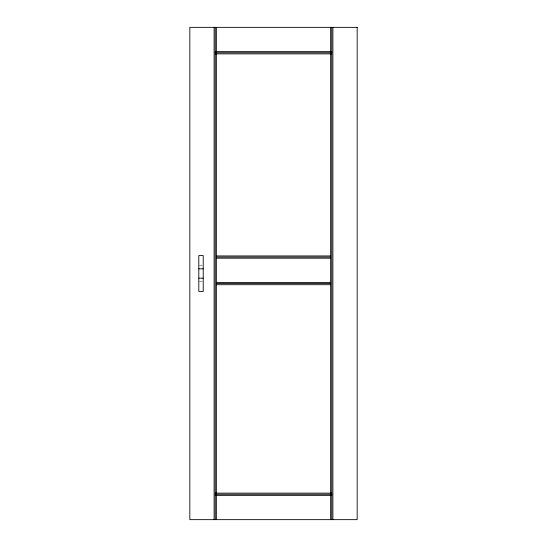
<?xml version="1.0" encoding="UTF-8"?>
<svg xmlns="http://www.w3.org/2000/svg" width="547" height="547" viewBox="0 0 547 547"><rect width="100%" height="100%" fill="white"/><g stroke="black" fill="none" stroke-linecap="round" stroke-linejoin="round"><path stroke-width="0.41" stroke-dasharray="2.73 2.05" d="M199.45 265.493L202.554 265.493M199.45 281.377L202.554 281.377"/><path stroke-width="0.82" d="M198.807 278.17L198.807 255.572L203.21 255.572L203.217 291.428L198.807 291.428L198.807 278.17L203.21 278.17M216.352 53.873L215.231 52.751L216.352 51.63M330.648 53.873L331.769 52.751L330.648 51.63M216.352 495.37L215.231 494.249L216.352 493.127M330.648 495.37L331.769 494.249L330.648 493.127M215.231 51.63L331.769 51.63M215.231 52.751L331.769 52.751M215.231 53.873L331.769 53.873M216.352 255.941L330.648 255.941M216.352 257.063L330.648 257.063M216.352 258.184L330.648 258.184M198.807 268.83L203.21 268.83M216.352 282.464L330.648 282.464M216.352 283.585L330.648 283.585M216.352 284.707L330.648 284.707M215.231 493.127L331.769 493.127M215.231 494.249L331.769 494.249M215.231 495.37L331.769 495.37M332.891 27.35L332.891 519.65M331.769 27.35L331.769 519.65M330.648 27.35L330.648 519.65M216.352 27.35L216.352 519.65M215.231 27.35L215.231 519.65M214.109 27.35L214.109 519.65M357.17 27.35L189.83 27.35L189.83 519.65L357.17 519.65L357.17 27.35"/></g></svg>
